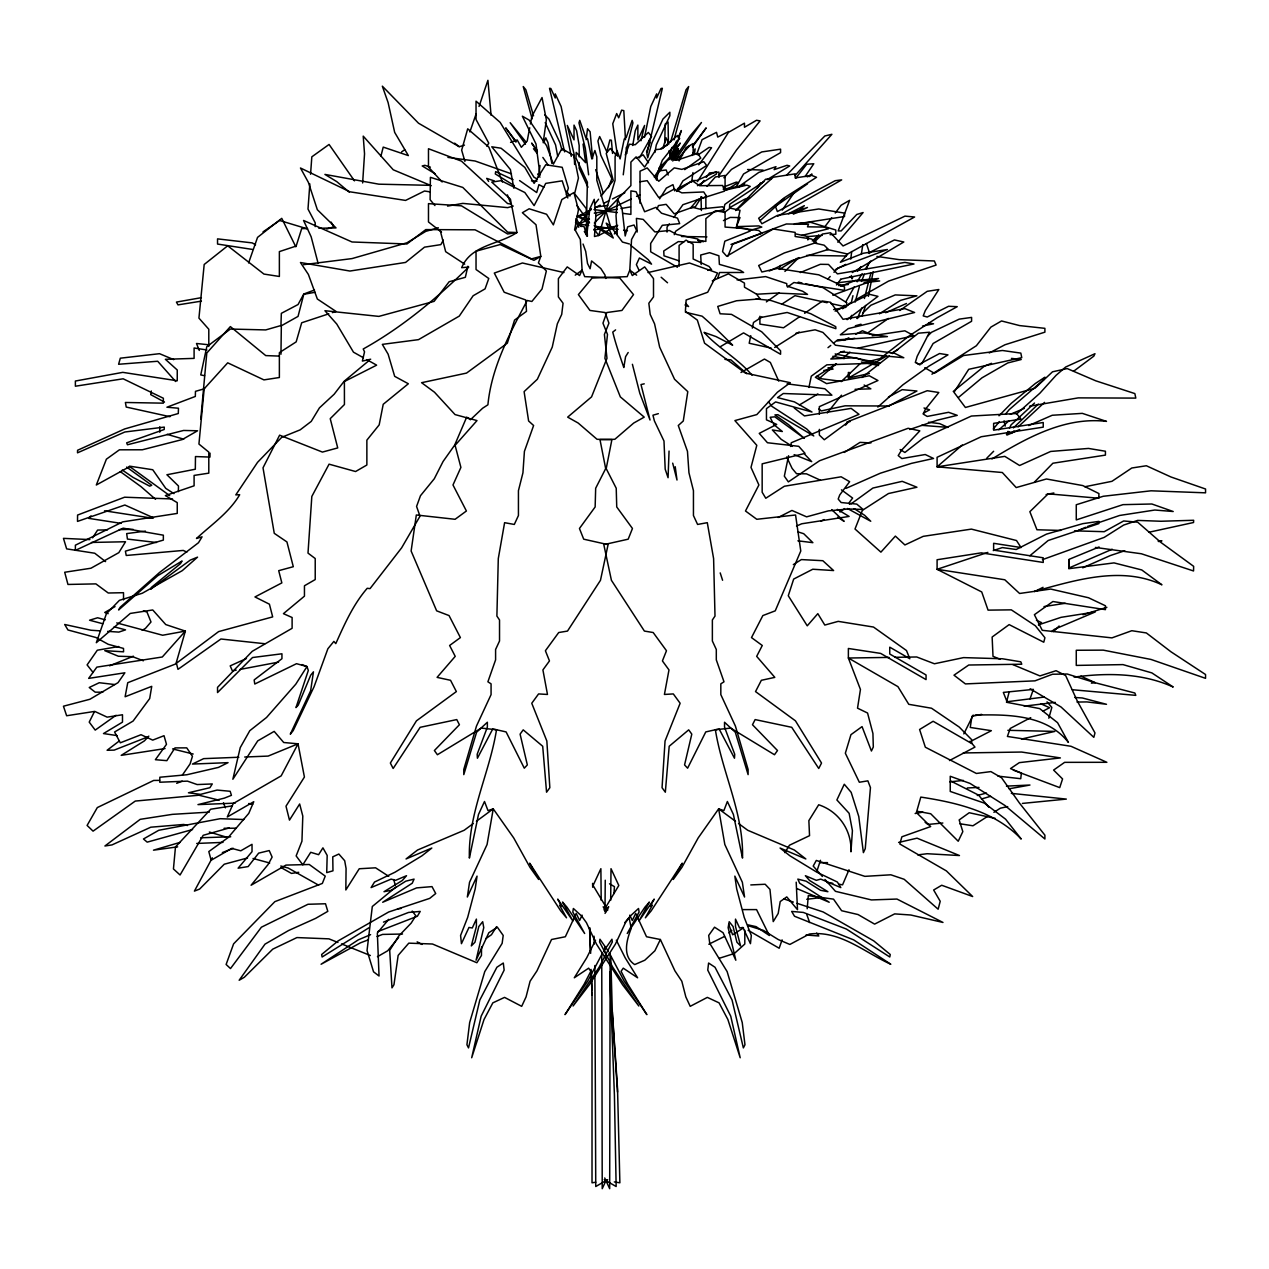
<?xml version="1.0" encoding="UTF-8"?>
<svg xmlns="http://www.w3.org/2000/svg" width="1269" height="1269" viewBox="0 0 1269 1269"><rect width="100%" height="100%" fill="white"/><g stroke="black" fill="none" stroke-linecap="round" stroke-linejoin="round"><path stroke-width="1.5" d="M159.751 432.206L159.783 426.765M604.678 952.543L604.71 946.674M604.996 911.491L605.25 880.226M610.151 953.574L609.675 1188.688L604.71 1177.965M610.69 900.276L611.008 868.694L618.812 885.476L604.06 910.032M481.554 946.785L481.459 955.462L476.858 962.727L432.475 944.009L408.792 943.153L398.149 955.414L393.961 984.712L391.978 987.869L389.694 950.354L398.752 936.014L411.14 923.15L415.82 915.742L412.219 911.079M178.39 491.642L178.469 485.995L166.921 474.749L195.315 469.229L195.474 456.554L209.972 457.078L210.035 453.128M280.957 354.257L281.337 325.784L298.041 316.409L303.783 294.313L315.093 292.267M586.23 231.323L587.404 182.308L575.967 157.959L576.189 152.391L585.628 162.686L583.058 144.127M664.734 143.159L665.194 124.029L668.065 122.014L668.43 143.334M1069.006 559.534L1068.768 568.702L1114.023 562.897L1141.735 569.94L1161.928 584.819C1121.32 565.641 1075.557 580.203 1034.838 591.291M669.049 451.066L668.065 477.715L665.194 469.181L663.988 441.041L654.392 420.88L652.948 415.201L658.341 413.662M873.12 271.836L868.393 296.343M362.633 182.958L364.536 153.85L363.22 136.132L393.247 169.792L431.27 185.702M613.974 893.598L614.418 886.634L609.517 883.795M309.842 183.926L308.002 209.068L315.22 222.821L315.22 226.643M310.556 174.25L311.825 156.833L329.068 144.46L354.479 180.864M807.195 908.778L808.305 895.613L833.527 899.15L841.617 910.714L858.05 914.552L874.611 924.118L894.677 913.886L910.809 915.012L942.978 922.452L896.945 899.055L871.438 899.927L835.462 891.33L824.977 879.449M200.756 419.341L206.799 353.02L230.371 326.593L265.729 355.59L279.037 356.081M850.769 259.13L851.689 251.563M586.167 139.701L587.531 128.74L590.117 131.786L592.607 158.609M623.253 174.805L626.585 148.314L632.93 122.919L632.152 120.365L626.283 137.306L624.253 139.035L620.097 158.926L616.988 150.503L615.084 156.801L615.084 180.293L598.73 235.495L594.479 236.51L595.875 215.587L594.225 199.328L589.815 208.846L586.706 235.986L584.216 226.802L577.839 225.01L575.349 230.371L580.345 239.524L582.106 270.138L584.692 276.642L619.764 278.054L633.501 294.598L621.937 310.445L606.788 312.539L602.965 323.167L607.486 334.477L604.916 358.286L620.335 396.88L644.224 417.136L633.723 423.037L614.831 439.296L599.983 439.613L605.678 468.61L595.669 488.248L595.145 506.966L579.441 528.491L583.708 539.182L608.073 544.655L600.475 580.298L567.497 631.074L558.709 632.533L545.4 650.743L549.477 660.927L542.91 669.921L547.478 694.46L538.579 693.921L531.759 703.264L546.844 741.001L549.842 787.716L546.558 792.205L542.704 746.267L523.209 729.865L520.1 734.132L527.333 764.921L524.287 768.189L506.109 731.927L496.512 729.738L492.689 729.088L477.414 758.227L477.176 754.262L487.359 727.169L487.359 722.251L476.589 732.229L463.788 774.629L463.788 769.442L476.478 726.058L491.071 694.619L491.071 683.832L487.899 681.802L495.592 659.864L495.592 649.49L499.526 641.004L499.526 619.97L496.893 616.084L498.289 558.598L504.602 522.685L514.31 524.446L518.434 515.531L518.434 490.675L522.939 472.798L524.414 451.352L533.614 425.512L528.618 420.991L524.097 391.629L537.342 379.257L552.253 347.103L557.329 323.833L561.707 314.411L563.055 303.243L558.392 296.962L558.392 278.657L567.227 266.902L579.584 275.547L582.106 270.138L575.238 275.167M694.365 154.564L695.142 148.838L692.033 155.516M538.421 176.93L540.007 165.525M543.18 142.683L546.352 119.857L542.037 97.539L531.87 116.399L530.426 123.981M691.589 182.324L692.969 172.568M861.365 254.101L862.809 244.616M469.879 131.913L476.176 113.718M151.297 390.979L150.71 394.611L164.478 402.083M632.723 145.491L635.277 130.707L637.863 125.108L637.863 139.86L644.604 125.441L640.972 140.764M669.953 156.388L671.904 147.442M654.915 152.439L656.311 144.92L669.858 115.733L669.858 112.259L662.973 119.032L651.901 142.874L647.729 157.848L646.873 153.723L662.37 88.307L661.054 88.465L656.644 97.983L656.644 93.874L650.775 106.517L644.541 137.179M529.712 127.772L527.206 141.049L521.337 147.283L517.197 139.955L510.55 142.366M662.878 148.251L666.13 137.861L668.811 144.174M574.603 229.879L578.442 209.766L573.921 192.571L561.866 199.534L553.363 224.867L546.574 214.255L529.157 208.782L522.368 212.716L536.01 224.74L540.8 256.37L538.421 262.905L546.352 270.963L542.037 288.983L531.87 301.467L527.206 300.483C509.9 333.16 491.468 367.217 487.915 404.795L482.601 408.253L470.45 419.722L466.675 417.152L454.635 445.165L443.087 461.472L434.299 478.746L420.483 495.703L416.581 506.442L419.991 516.229L401.623 547.843L370.04 588.626L367.217 588.293C353.131 604.599 344.629 624.015 335.793 643.621L333.874 641.4L327.878 648.76L314.077 686.703L293.171 730.643L290.3 734.196L310.635 690.796L313.459 671.824L310.715 675.171L298.231 705.152L295.978 707.594L308.319 670.444L306.987 666.558L301.927 664.575M723.314 211.812L724.821 204.42L750.233 186.416L746.791 185.147L725.075 190.207L725.075 175.455L715.383 176.962L707.055 186.384M656.517 180.166L658.421 170.95L666.162 169.967L668.176 175.059M750.756 335.698L749.186 343.249L771.203 348.087M752.327 328.132L753.5 322.469L761.797 317.107M807.83 239.92L808.496 236.7L795.615 233.877M788.572 455.745L784.337 476.176L788.366 481.903L819.536 460.758L908.128 428.287L919.835 430.857L901.577 450.162L898.214 455.603L901.847 458.553L925.228 454.524L933.54 458.474L911.539 463.344L880.305 473.226L845.884 488.406M790.508 446.466L791.269 442.754L859.018 414.328L851.15 408.38L804.467 415.931L794.267 408.015M808.94 387.473L811.288 376.179L826.817 364.837L879.671 363.029L835.161 353.94M467.88 266.236L465.358 277.308L449.163 281.718L434.109 301.356L378.86 316.393L324.927 310.715L336.761 324.039L353.48 352.179L363.41 357.747M851.166 303.212L852.958 295.677M380.97 155.96L383.222 147.109L408.348 155.595L394.675 132.388L388.124 102.646L382.334 86.165L418.5 123.204L459.267 146.744L464.47 145.11M864.395 298.501L870.962 272.708M849.833 372.372L848.374 378.114L869.344 373.514M1009.22 691.732L1006.491 702.265L1039.692 708.594L1057.585 722.696L1068.403 742.381C1046.386 714.352 1007.523 714.352 975.1 715.082M850.531 319.153L851.562 315.346M855.195 302.054L859.335 286.857M673.998 139.828L688.655 86.546L686.069 89.734L670.587 142.017M1048.813 718.222L1051.842 707.436L1047.036 701.836M566.275 194.903L568.369 188.082L562.199 167.302L545.733 164.764L534.122 183.402L524.843 167.429L501.049 148.219L491.769 146.792L510.424 169.602L513.85 188.224M670.603 157.594L676.536 140.97M816.839 871.359L820.488 860.303M717.762 278.038L719.586 272.518L743.618 272.47L740.255 270.329L719.38 264.364L718.904 255.783L709.577 252.674L700.694 255.021L701.218 264.491M779.214 269.123L780.467 265.38M671.682 159.371L681.374 130.548L678.138 137.496M861.921 316.282L865.68 305.496M248.597 262.921L257.544 237.382L281.75 218.347L295.804 246.773M782.101 939.885L779.166 948.229L748.091 930.272M1030.016 698.918L1033.029 690.384M696.649 154.453L702.09 139.653L716.525 132.341L717.746 137.084L728.612 131.564M655.454 178.818L662.307 160.227L679.676 138.495L677.535 135.497L661.514 149.044L655.946 149.599L644.62 167.096L636.118 156.88L630.899 162.083L630.899 185.575L594.352 223.011M608.374 187.701L611.848 178.691L600.745 155.072L597.921 141.033L599.65 136.529L606.836 151.82L609.897 139.971L611.388 140.24L612.546 153.438M646.54 151.868L650.029 142.842L648.903 140.447M625.236 154.945L629.392 144.206L635.198 144.761L648.348 132.452L651.552 136.386L639.417 157.879M479.032 106.469L487.915 80.312L491.087 115.289M861.477 281.432L864.316 274.215M866.441 268.79L867.869 265.189M656.993 209.179L658.421 205.562L666.162 204.341L674.188 213.811L692.477 207.307L699.52 209.068L722.648 206.752L724.567 209.401L697.76 216.238L675.631 231.259L674.267 234.67M727.787 256.433L732.705 244.267L761.781 233.353L758.751 230.466L736.417 227.659L740.017 210.305L730.23 208.148L724.298 212.558M543.751 142.588L545.765 137.861L547.938 142.525L551.888 163.479M848.993 869.773L842.568 884.826L838.666 884.207M857.289 318.456L862.048 307.717M842.727 308.764L844.297 305.29M582.09 915.139L579.616 920.485L576.189 913.426L565.355 936.744L551.523 939.504L536.977 970.848L530.077 981.238L526.064 996.911L521.686 1006.333L504.554 997.386L492.832 1002.859L483.997 1019.562L471.687 1057.759L481.157 1016.183L504.142 970.119L503.301 963.028L496.893 967.248L479.825 1000.004L468.515 1047.908L466.929 1044.736L469.657 1022.544L484.758 971.594L502.143 943.359L503.206 935.443L497.353 927.195L488.835 932.715L476.065 960.236L483.759 927.639L482.696 921.722L478.825 926.529L474.971 942.201L471.307 945.913L476.398 926.465L476.398 919.105L472.29 927.972L468.975 927.449L461.44 943.676L460.584 935.491L467.674 917.376L475.209 888.855L477.049 876.118L467.341 897.024L469.53 882.304L487.074 844.504L493.244 808.861L487.994 810.605L484.504 801.5L478.492 814.476L469.387 858.098C468.055 813.27 489.596 773.186 496.512 729.738L481.237 728.089L437.408 754.738L434.395 750.534L459.41 724.742L456.761 719.586L420.166 727.311L393.152 768.475L390.36 763.05L416.454 720.824L456.364 691.589L450.543 680.295L437.075 677.376L455.222 656.359L449.623 645.493L460.393 637.593L449.052 615.576L436.647 610.833L411.124 551.016L416.327 514.992L455.095 519.291L466.405 510.995L452.985 484.98L460.901 467.404L455.095 445.324L477.001 420.578L455.048 414.582L434.49 392.216L421.594 382.699L466.532 373.086L507.33 343.185L514.548 320.105L526.508 311.349L525.747 299.992L504.19 292.235L494.307 273.073L522.416 262.984L563.912 272.565M606.36 1179.758L602.22 1188.688L601.744 953.574M629.805 915.139L632.279 920.485L635.706 913.426L646.524 936.744L660.372 939.504L654.883 950.798L644.795 960.221L634.69 964.583C622.016 956.255 626.664 939.964 631.248 928.353L629.043 917.519L624.856 922.579M1008.014 431.317L1006.491 434.521L1009.252 431.872M1009.521 428.129L1011.028 424.925L1034.521 403.05M94.223 712.052L89.227 722.109L95.207 730.103L116.082 715.272M963.821 733.879L973.196 715.05M602.696 952.781L587.785 981L565.022 1014.645L584.152 984.189L590.815 971.308L588.642 968.168L574.286 977.796L586.706 957.825L595.558 940.218M679.089 160.957L686.053 147.632L693.16 143.54L693.16 154.596M212.335 857.812L194.411 891.108L199.63 889.061L224.248 864.221L247.534 857.955M605.043 913.394L608.708 906.78L604.901 910.587M603.536 951.274L611.944 939.234L612.324 941.979L599.127 967.279L573.08 1006L589.26 984.887L615.433 944.104L625.49 922.626L630.201 916.123L638.529 908.477L639.084 912.046L627.235 933.508L644.938 907.161L649.379 902.069L639.021 920.929L654.201 899.102L650.378 906.003L652.361 905.162L645.366 917.82L651.187 910.856L682.262 863.174L673.252 879.465L681.881 867.409L698.172 837.952L718.651 808.861L723.885 810.605L727.375 801.5L733.403 814.476L742.508 858.098C743.84 813.27 722.299 773.186 715.367 729.738L705.77 731.927L687.608 768.189L684.562 764.921L691.795 734.132L688.686 729.865L669.191 746.267L665.337 792.205L662.053 787.716L665.051 741.001L680.136 703.264L673.316 693.921L664.417 694.46L668.985 669.921L662.418 660.927L666.479 650.743L653.186 632.533L644.398 631.074L611.42 580.298L603.822 544.655L628.187 539.182L632.454 528.491L616.734 506.966L616.226 488.248L606.201 468.61L611.896 439.613L597.049 439.296L578.172 423.037L567.671 417.136L591.56 396.88L606.979 358.286L604.409 334.477L608.93 323.167L605.107 312.539L589.958 310.445L578.394 294.598L592.131 278.054L627.203 276.642L629.789 270.138L631.55 239.524L636.546 230.371L634.056 225.01L627.679 226.802L625.189 235.986L622.08 208.846L617.67 199.328L616.02 215.587L617.289 234.606M443.357 240.111L440.835 244.631L424.512 247.154L405.572 262.429L349.895 271.043L300.467 262.524L308.383 274.437L317.345 299.008L336.015 311.428L332.399 312.618M845.852 301.8L854.338 286.794M857.162 281.797L862.143 273.644M921.532 363.933L933.127 343.487L971.594 321.279L971.594 317.409L959.205 319.138L931.525 332.288L927.496 336.237M735.893 187.4L743.555 173.996L780.578 152.629L780.578 149.171L761.733 151.947L731.499 169.396L723.901 177.787M757.561 187.907L760.512 182.815M676.98 191.111L682.944 180.864L706.659 165.493L703.74 161.702L681.865 169.38L674.251 167.889L658.77 181.261L647.174 167.92L640.02 171.204L640.02 203.294M486.915 146.236L488.771 143.175L476.034 119.492L476.034 101.187L500.176 122.411L533.932 177.184L537.358 179.167M784.861 852.657L789.461 845.233L809.543 835.668L808.861 820.631L818.695 804.768C838.952 811.494 851.927 830.608 850.96 851.816L852.419 830.687L849.135 813.318L836.89 799.962L844.266 784.242L851.166 792.332L858.764 816.49L863.396 852.641L865.252 848.675L870.455 787.605L867.869 780.847L859.335 782.243L845.344 753.231L850.944 734.672L862.048 726.614L871.422 751.01L873.31 746.997L872.929 733.53L867.568 713.035L857.527 708.165L860.445 689.464L848.374 658.024L848.374 648.475L880.67 653.408L926.053 679.613L926.053 674.965L889.743 654.011L889.743 647.174L909.81 658.754L906.494 650.537L873.484 627.045L838.206 621.366L824.802 625.062L817.823 613.657L807.243 625.823L788.271 595.732L793.68 579.061L812.763 569.242L833.606 570.558L822.82 560.708L801.389 559.581L793.331 564.61M654.217 177.01L661.831 165.636L657.659 173.821L680.247 143.08L668.811 159.815M671.412 160.037L678.423 148.711L670.841 159.117M628.187 352.496L625.585 356.652L623.809 367.534C619.843 355.701 615.766 344.248 612.768 332.097L615.592 329.877M659.579 198.9L666.384 188.098L672.982 184.655L674.759 190.953M697.442 181.61L728.438 132.404L744.459 123.156L744.459 127.249L756.53 120.285L760.099 120.888L736.559 149.932L718.841 175.741M701.741 196.711L695.523 206.593L691.938 207.783M496.56 926.656L491.468 934.714L485.837 938.632M92.589 537.834L97.602 530.077L107.453 529.871M782.243 210.131L794.204 192.539M805.069 176.55L813.778 163.764L806.719 164.24L795.933 177.961M865.379 268.901L870.756 261.002M182.26 775.248L190.064 763.938L192.444 756.324L186.749 747.869L174.932 747.901L166.842 760.654L155.373 759.703L166.493 744.316L164.018 735.703L152.708 740.113L141.018 734.719L120.317 742.809L114.591 731.991L133.102 721.046L149.679 698.584L151.741 686.339L125.108 696.76L127.741 682.706L175.915 663.861L185.353 631.105L165.763 624.57L152.74 609.961L130.263 613.435L96.317 642.701L106.39 613.752L119.413 600.348L142.302 593.242L182.26 570.653L197.552 557.139L190.271 560.105L150.71 589.213L151.582 587.261L180.452 563.674L182.07 560.993L157.689 575.761L118.604 609.961L120.317 607.137L159.529 572.493L198.487 542.72L202.057 536.835L196.489 538.484C211.717 524.43 229.15 512.628 239.698 494.704L235.812 494.878L257.544 462.344L281.75 437.297L300.182 429.842L311.222 421.419L319.439 407.872L334.159 394.231L344.137 381.255L369.2 360.428M672.76 161.004L690.273 135.72L701.456 122.506L675.314 160.005M673.633 158.546L679.153 150.725L672.538 158.895M669.302 223.883L667.034 227.088L667.034 232.084M673.855 217.491L682.944 204.69L706.659 196.647L703.74 191.952L681.865 192.872L674.251 189.033L658.77 197.599L647.174 180.674L640.02 181.753M692.509 146.887L706.183 127.899L692.43 146.062M614.323 233.924L617.765 229.181M700.694 184.925L704.025 180.404M706.246 177.406L709.577 172.901L718.904 172.092L719.047 177.438M698.775 164.811L711.576 147.759L709.054 147.41L697.934 155.024M857.416 271.376L860.985 266.633M813.937 241.158L818.664 234.908M824.58 227.103L831.671 217.729M835.224 213.033L841.141 205.229L849.627 200.328L838.19 230.895L841.141 230.942L856.781 214.477L863.11 212.542L837.826 242.22M836.477 284.938L840.681 279.434M591.243 208.56L579.013 224.105L575.476 222.836M594.907 203.897L598.587 199.233M601.03 196.124L613.26 180.579L606.217 153.359L610.278 148.457L616.369 155.262M679.058 157.34L689.686 145.649M827.245 412.964L841.474 395.182M398.656 937.426L387.695 950.782L377.448 956.699M993.357 428.954L999.417 421.562M1005.492 414.154L1009.141 409.713L1043.768 379.669L1044.926 377.21L1035.393 383.46L1011.314 403.288L999.004 415.788M388.726 919.343L377.353 932.969L379.034 975.988L373.546 971.816L367.042 950.513L372.309 906.494L395.849 887.094M690.384 208.211L697.76 199.645L724.567 191.127L722.648 185.48L699.52 185.702L692.477 180.864L677.503 188.621M795.124 175.487L831.893 134.292L824.85 135.989L786.383 175.392M827.705 279.259L830.212 276.468M833.955 272.296L837.699 268.124L887.428 249.517L863.364 253.245L840.348 262.286L848.215 253.641L914.6 216.999L904.971 216.127L843.044 245.964L830.545 232.782L822.455 234.035L814.127 242.347M845.551 425.115L849.342 420.896M91.003 515.848L88.671 518.355L121.063 523.367M148.822 736.115L144.365 740.906L121.205 755.356L165.049 748.567M735.56 210.543L765.635 179.23L771.393 178.739M1034.394 482.141L1052.889 463.233L1105.426 455.111L1105.426 451.241L1088.501 448.433L1050.684 451.447L1019.594 465.501L1004.794 456.364L937.093 466.833L937.093 457.284L981.223 436.742L1043.229 427.145L1043.229 422.514L993.627 430.175L993.627 423.354L1021.037 419.119L1016.501 413.504L971.404 416.042L923.229 438.17L904.908 452.462L900.133 449.512M1053.603 631.565L1059.107 626.014M986.822 458.141L993.643 451.272M658.849 168.238L669.445 157.657L676.853 160.243L697.791 153.216L700.758 158.117L684.705 169.634M784.924 271.439L798.836 257.591M797.313 212.621L804.34 205.657L788.461 213.7L807.465 207.466L793.395 214.16M857.083 318.535L859.827 315.886M862.587 313.221L870.835 305.258L895.248 294.916L916.916 295.836L900.53 300.372L879.385 313.808M1011.361 433.411L1014.074 430.794M1018.135 426.876L1044.546 402.368M1013.408 427.907L1038.296 404.065M841.188 381.652L860.017 363.775M846.058 306.765L850.182 302.894M729.025 932.969L731.832 930.336M759.941 220.838L777.04 205.197L807.528 183.799M736.892 209.782L773.265 177.232L795.155 173.853L795.155 177.946L811.637 175.392L816.522 177.311L784.369 197.742L758.656 218.268L761.86 223.756L777.469 215.365L818.743 208.973L844.488 213.081L844.488 216.539L793.918 224.375M812.255 240.936L817.744 236.018M998.877 429.826L1009.125 420.673M1016.453 414.122L1039.914 393.184L1056.062 375.338L1065.659 367.027L1094.973 353.702L1093.83 356.129L1073.526 371.325M877.831 407.063L902.862 384.84L929.051 366.075L947.975 354.876L939.583 353.528L919.232 364.314L915.314 362.522L917.186 356.288L929.574 332.224L918.407 333.192L892.424 353.575M775.597 206.022L784.337 198.361M809.099 176.645L812.001 174.091L807.195 176.867M962.267 445.007L937.093 466.833L1002.32 472.512L1016.199 487.566L1046.449 478.984L1082.79 485.583L1098.922 493.562L1098.795 498.241L1048.178 493.831L1029.857 511.693L1036.947 529.76L1060.694 530.442M818.505 379.098L836.445 363.695M843.933 357.287L849.913 352.147M958.428 397.483L981.984 377.829L1007.76 362.95L1021.212 359.524L1011.441 358.397M1029.857 555.759L1048.178 540.499L1098.795 523.637L1098.922 521.385L1082.79 523.653L1046.449 534.138L1016.199 549.493L1002.32 547.589L993.278 550.587M1051.62 631.565L1054.365 629.313L1095.29 611.928L1061.043 617.337L1038.772 624.76M953.225 391.471L984.443 366.106L991.486 363.315M827.991 347.658L830.767 345.422M833.543 343.185L837.699 339.822L887.428 336.602L863.364 332.89L840.348 334.81L848.215 328.608L914.6 312.491L904.971 308.637L843.044 319.312L830.545 302.276L822.455 301.023L804.625 313.284M861.857 377.543L889.363 355.97M119.254 741.001L107.104 750.265L114.162 750.122L147.125 737.194M847.105 319.661L877.942 296.359L869.313 294.281L835.129 311.143M1038.423 624.951L1041.532 622.619L1036.44 620.271M473.353 823.518L464.153 830.275L417.533 850.024L406.048 858.954L431.825 848.041L421.974 855.798L394.96 872.231L374.514 882.05L371.087 887.586L391.106 879.116L395.579 880.337L406.524 875.705L402.336 880.48L383.999 891.71L391.375 890.283L405.779 881.178L414.059 879.116L412.235 883.224L382.683 902.259L416.629 887.888L431.999 886.619L435.711 893.535L429.699 898.389L388.726 911.967L338.141 940.884L321.628 954.51L322.12 957L369.12 927.655M476.414 821.265L493.244 808.861L513.723 837.952L530.014 867.409L538.643 879.465L529.633 863.174L560.708 910.856L566.529 917.82L559.534 905.162L561.501 906.003L557.694 899.102L572.874 920.929L562.516 902.069L566.957 907.161L584.66 933.508L572.811 912.046L573.366 908.477L581.694 916.123L586.405 922.626L596.462 944.104L622.635 984.887L638.815 1006L612.768 967.279L599.571 941.979L599.951 939.234L608.359 951.274M839.904 511.994L844.631 508.568M850.912 503.999L872.929 488.042L902.196 481.332L916.932 487.233L888.459 493.546L862.397 510.344L855.005 528.999L880.908 552.142L895.375 536.105L904.908 544.956L923.229 536.343L971.404 529.11L1016.501 540.531L1021.037 547.542L993.627 543.306L993.627 550.127L1043.229 557.805L1043.229 562.453L981.223 552.856L937.093 559.74L937.093 569.305L981.73 591.957L988.059 610.135L1011.314 609.85L1035.393 625.791L1044.926 637.736L1043.768 642.209L1009.141 624.618L992.136 637.022L993.008 656.311L1000.226 659.325M738.241 187.019L758.814 172.41L775.993 166.667L774.122 169.634L787.066 165.303L789.683 165.953L767.095 179.675M766.381 301.895L779.34 292.774M787.446 287.08L793.918 282.527L844.488 290.347L844.488 286.889L818.743 274.818L777.469 268.425L761.86 271.994L758.656 265.522L784.369 252.943L816.522 242.458L811.637 239.032L795.155 236.494L795.155 232.386L773.265 229.007L726.709 256.243L722.553 251.595L724.821 241.189L750.233 231.053L746.791 228.721L725.075 227.072L725.075 212.32L715.383 210.828L705.865 218.633L705.865 241.427L698.093 240.222M676.758 191.445L692.335 180.563L697.093 180.484L716.224 171.632L716.588 173.932L697.442 185.686M867.441 333.113L888.443 318.424M899.753 310.508L927.227 291.315L938.822 289.522L925.323 310.556L923.213 315.902L927.227 317.028L948.577 306.289L957.238 306.67L937.347 317.631L909.699 335.508L880.067 358.588L869.122 361.411M263.016 231.894L279.624 220.473L307.542 228.912M799.756 316.631L783.528 327.767L759.909 324.118L759.909 316.267M401.623 151.868L404.684 149.79M675.029 160.116L682.706 154.977M779.499 269.409L797.376 258.21M781.688 304.243L794.965 295.661L827.102 302.72M836.001 363.965L815.348 377.274L826.579 383.619L869.313 375.767L877.942 380.526L819.346 406.651L819.346 414.233M931.922 374.196L976.369 345.739L990.899 327.101L1001.542 320.962L1019.562 325.578L1044.895 328.338L1044.895 332.161L1004.985 344.756L989.249 352.972M844.329 452.43L860.017 442.373L870.946 442.944M987.456 816.475L972.942 825.786L959.761 823.74M993.897 812.334L1000.353 808.194L1007.697 806.608M726.661 189.874L738.177 182.514L736.306 182.101L723.838 186.955M743.507 927.861L732.657 934.793L728.628 924.292M774.677 347.452L799.137 331.986M763.859 181.641L729.707 204.246L729.501 207.735L744.459 199.328L749.868 197.52M142.223 630.328L145.491 628.361L150.995 621.984L146.966 612.007L143.381 611.008M799.343 404.985L817.902 393.898M720.316 346.723L743.555 332.89L780.578 354.273L780.578 350.799L761.733 331.828L731.499 314.379L720.094 313.776L717.746 306.432L736.559 300.753L760.099 298.881L756.53 294.154L744.459 287.191L744.459 283.082L728.438 273.834L712.29 280.83M852.308 272.534L903.798 241.998L894.455 239.936L868.408 253.023M991.977 458.95C1026.304 438.059 1064.881 416.454 1106.489 421.387L1082.314 413.361L1052.223 415.264L1028.715 425.559M886.285 356.208L848.374 378.114L848.374 372.372M891.282 353.337L897.929 349.498M607.645 1179.662L595.748 1186.531L594.844 965.535M115.019 606.598L104.756 612.467L108.166 613.673M740.985 372.483L764.446 359.048L770.362 362.458L778.754 381.144M777.58 216.333L841.664 179.881L835.192 180.69L777.389 211.558L775.042 205.451M855.179 300.039L888.554 281.099L936.094 265.062L934.349 260.97L899.309 259.669L876.895 256.433M923.372 413.186L929.574 409.839L923.991 407.983M888.427 397.086L902.196 389.662L916.932 391.011L888.459 406.143M617.717 225.359L598.73 235.495L594.13 229.181M949.482 760.543L974.973 747.092L970.024 741.223M1030.729 717.635L1010.203 728.469L1007.396 736.448L1070.988 746.283L1106.869 762.304L1064.612 762.352L1053.603 770.077L1062.565 778.944L1059.726 787.621L1013.312 770.14M1042.706 711.322L1049.542 707.705L1040.675 703.708M843.758 340.425L848.85 337.792M855.639 334.286L862.428 330.765L870.851 334.191M972.165 740.604L991.359 730.69L970.246 727.454L971.943 716.287L981.619 714.368M778.151 517.482L791.935 510.455L806.608 516.848L828.308 510.884L848.549 508.964L863.11 509.472L856.781 504.11L841.141 502.524L838.19 499.066L839.745 494.942L849.627 481.697L841.141 476.795L784.369 486.249L765.778 498.257L762.161 492.229L762.161 463.835L805.069 453.398L798.74 446.323L767.459 442.738L759.243 433.379L776.691 424.401L766.46 419.833L766.46 408.634L775.597 401.924L812.001 412.028L794.378 401.861L777.532 397.609L783.306 393.517L831.893 395.198L824.85 388.758L787.081 383.841M661.149 148.33L667.542 145.078M737.812 187.479L744.84 183.926M588.8 222.123L579.013 215.778L591.338 209.575M594.86 207.799L600.158 205.134M603.679 203.373L608.961 200.708M612.483 198.932L624.824 192.729M835.43 269.599L845.852 264.364M1034.457 591.608L1043.07 587.325M708.832 944.231L724.472 936.474M820.694 521.273L824.184 519.576M589.466 219.061L579.013 224.105L588.705 225.438M596.446 215.714L631.312 198.9M636.546 196.378L640.02 194.696M636.404 158.117L643.209 154.881L648.522 162.765M723.441 220.6L730.23 217.411L740.017 217.57L736.417 226.628L758.751 225.914L761.781 227.072L750.867 230.165M769.252 270.995L792.173 260.478L828.419 249.406L824.136 245.187L814.888 243.156M246.44 658.516L230.197 665.876L232.386 670.873L236.224 670.143M885.651 312.729L906.494 303.497M1082.727 567.814L1110.454 555.505L1124.746 550.746M796.504 526.064L801.707 523.78L849.104 516.435L837.366 509.345M1007.031 435.061L1019.689 429.525M1112.215 549.223L1068.768 568.084L1069.259 559.264L1099.081 546.971M1078.587 530.331L1085.677 527.269M370.596 934.65L358.255 939.869L321.089 964.25L360.412 942.835L367.804 940.028M377.654 931.652L417.374 916.25L420.213 911.428L408.602 912.427L383.476 922.119M1010.33 414.281L1024.305 408.412M800.327 272.565L820.329 264.301L828.483 264.428L837.429 273.898L904.876 262.397L913.997 264L840.57 279.18M109.578 665.813L133.451 656.2M176.692 783.322L182.228 781.165M222.361 852.578L233.29 848.311M840.665 286.223L855.338 280.528L878.529 278.514L832.797 295.185M377.036 936.506L382.572 934.412L402.511 934.032M314.506 289.998L303.783 294.011L298.041 304.544L281.337 313.332L280.941 325.546L265.729 329.924L230.371 329.052L206.799 346.691L200.756 374.942L204.579 375.703M730.992 244.425L786.399 223.978L808.496 224.312L807.496 226.818L824.136 227.072L828.419 228.785L801.722 235.431M1042.404 559.661L1104.204 537.39L1123.652 525.065L1137.674 520.401L1160.897 521.258L1193.653 520.274L1193.542 522.511L1149.079 532.219M1087.438 526.492L1119.623 515.468L1154.838 510.027L1173.206 511.518L1151.871 503.999L1122.97 504.65L1076.271 519.909L1076.271 504.745L1103.269 496.274L1151.031 490.802L1205.55 492.832L1205.55 489.009L1170.97 476.985L1146.351 465.755L1131.805 468.007L1111.945 481.316L1084.836 486.757M909.699 429.493L937.347 420.166L957.238 415.344L948.577 412.298L927.227 416.438L923.213 414.059L925.323 409.379L938.822 392.502L927.227 390.709L849.675 420.943L824.279 439.756L819.346 435.061L819.346 429.382M987.869 552.396L937.093 569.305L1004.794 579.774L1019.594 593.48L1050.684 589.054L1088.501 597.747L1105.426 605.773L1105.426 609.643L1052.889 601.522L1034.394 614.704L1042.246 630.312L1111.945 637.879L1131.805 630.709L1146.351 632.945L1170.97 651.79L1205.55 674.521L1205.55 678.344L1151.031 659.452L1103.269 650.14L1076.271 650.267L1076.271 665.416L1122.97 664.607L1151.871 672.903L1173.206 687.037C1142.354 672.951 1107.202 672.681 1074.113 677.123M328.798 313.824L301.689 322.77L296.169 341.884L279.37 352.655L279.37 377.512L263.936 379.891L227.706 362.823L204.182 388.806L198.932 444.055L208.798 452.113L208.798 473.147L194.094 475.415L194.094 485.805L165.382 495.608L177.248 502.635L177.248 513.422L122.792 521.845L75.379 545.194L75.379 550.381L123.156 528.174L163.352 535.185L163.352 540.102L125.393 551.158L126.234 555.473L183.259 550.429L186.829 552.11M719.475 958.222L734.339 953.495L744.808 944.041L744.808 930.336M1082.996 614.735L1106.869 607.328M963.361 780.419L949.862 781.863M326.799 228.991L334.159 226.739M179.96 842.426L153.486 850.182L177.644 846.851M981.445 798.994L990.613 796.313M438.313 227.77L425.797 231.355L406.937 242.791L352.036 258.59L303.561 264.666M513.247 206.054L507.711 207.64L462.804 203.389L447.56 206.101M204.547 388.742L195.474 391.344L195.315 396.451L166.921 407.222L178.469 408.221L178.294 413.52L124.6 428.97L77.583 450.273L77.504 452.827L124.854 431.999L164.272 427.098L164.193 429.509L126.678 442.833L127.439 444.769L183.593 430.461L197.552 430.778L182.26 439.566L142.302 449.781L119.413 449.813L106.39 459.188L96.317 485.012L130.263 466.262L152.74 469.736L165.763 488.375L173.932 493.625M229.15 827.959L203.199 835.303L180.071 874.991L173.441 868.964L175.471 846.962L210.749 809.21L232.259 805.878M855.354 325.784L861.016 324.214M192.587 829.529L147.204 842.14L143.46 838.983L158.784 830.275L220.235 818.695L243.807 819.536M977.273 795.489L986.473 793.046M898.611 842.457L917.043 838.174L959.459 855.544L927.147 853.72L917.709 854.894M647.983 272.565L689.479 262.984L717.572 273.073L707.705 292.235L686.148 299.992L685.387 311.349L697.347 320.105L704.565 343.185L745.363 373.086L790.286 382.699L777.405 392.216L756.832 414.582L734.894 420.578L756.8 445.324L750.994 467.404L758.894 484.98L745.49 510.995L756.8 519.291L795.568 514.992L800.771 551.016L775.248 610.833L762.843 615.576L751.502 637.593L762.272 645.493L756.673 656.359L774.82 677.376L761.352 680.295L755.531 691.589L795.441 720.824L821.535 763.05L818.743 768.475L791.729 727.311L755.134 719.586L752.485 724.742L777.5 750.534L774.487 754.738L730.658 728.089L715.367 729.738L719.206 729.088L734.481 758.227L734.719 754.262L724.536 727.169L724.536 722.251L735.306 732.229L748.107 774.629L748.107 769.442L735.401 726.058L720.824 694.619L720.824 683.832L723.996 681.802L716.303 659.864L716.303 649.49L712.369 641.004L712.369 619.97L715.002 616.084L713.606 558.598L707.293 522.685L697.585 524.446L693.445 515.531L693.445 490.675L688.956 472.798L687.465 451.352L678.28 425.512L683.277 420.991L687.798 391.629L674.553 379.257L659.642 347.103L654.566 323.833L650.188 314.411L648.84 303.243L653.503 296.962L653.503 278.657L644.668 266.902L632.311 275.547L629.789 270.138L636.657 275.167M1021.434 739.066L1054.856 731.404L1007.856 730.309M370.675 359.206L362.379 361.078L364.536 351.83L363.22 348.991C402.336 327.243 436.98 298.136 468.721 267.061L461.662 267.68C471.148 244.679 499.24 244.6 516.943 232.528L510.424 199.154L491.769 182.117L501.049 180.674L524.843 192.523L534.122 205.626L545.733 183.386L562.199 180.848L567.814 197.996M644.24 383.825L640.988 384.555L650.029 420.023L639.798 393.247L632.406 364.298M844.424 351.18L840.57 352.052L830.798 359.032L855.369 357.684L878.529 365.488L861.397 362.03M857.955 348.182L913.997 335.73L904.876 330.812L872.104 335.714M922.531 326.054L933.54 323.785L928.543 323.072M1046.116 494.529L1053.873 492.975M759.068 317.837L787.161 312.475L835.874 328.687L835.763 326.672L810.701 313.713L770.933 300.483L756.086 298.961M1158.423 541.53L1161.928 540.848L1158.264 540.943M240.079 669.413L278.561 662.117M723.187 189.224L740.255 186.051M795.917 333.287L815.11 329.813L822.899 332.415L835.43 345.2L894.455 353.274L903.798 357.731L840.681 351.799M1009.141 788.795L1029.968 785.035L1006.444 786.13M707.848 270.376L711.576 269.71L709.054 266.458L693.16 258.987L693.16 244.235L686.053 240.142L679.089 245.409L679.089 266.3M196.727 843.441L222.995 842.378M915.139 813.524L922.88 812.128M201.374 297.66L176.423 302.085L177.993 304.877L201.406 301.134M833.638 309.557L845.313 307.51M579.013 215.778L588.546 214.128M594.257 213.144L617.146 209.195M620.953 208.528L630.487 206.895M1029.54 406.207L1078.222 397.879L1135.803 398.101L1134.867 393.596L1095.734 380.811L1067.213 368.581L1052.524 371.801L1034.981 388.251L965.408 407.476L953.987 392.28L968.723 369.311L1021.767 357.668L1020.831 353.115L1002.431 350.482L963.552 355.526L934.428 373.276L924.752 367.74M118.699 646.524L97.316 650.204L87.101 664.908L93.065 672.459M593.813 230.038L616.607 226.152M823.771 370.516L833.099 369.073L828.054 367.693M1044.006 606.582L1065.199 603.298M298.738 872.311L291.489 873.421L281.115 867.599M595.732 1182.216L592.02 1182.803L592.02 992.739M846.82 422.022L850.357 421.482M596.002 207.085L607.724 205.34M837.429 340.917L854.767 338.315M1024.21 706.151L1055.285 702.391M145.427 531.124L126.678 533.599L127.439 539.071L156.484 542.513M1044.355 697.046L1007.031 701.741L1003.335 692.414L1033.426 689.384M836.477 282.924L855.369 280.608L879.671 280.972L864.015 282.733M806.767 899.277L818.267 897.913M737.099 279.926L765.635 276.594L786.732 283.606L786.859 285.985L802.738 291.267L807.528 294.392L777.04 293.076L756.546 294.249M838.555 285.604L848.342 284.494M1091.388 683.15L1095.29 682.722L1080.871 676.139M1022.386 803.42L1066.341 799.089L1011.314 793.363M942.851 823.01L927.877 824.453L925.117 822.296M795.552 223.661L810.701 222.345L835.763 229.99L835.874 234.178L830.037 234.686M806.64 236.7L822.233 235.352M397.562 908.747L401.067 908.525M209.337 812.112L172.41 814.349L140.209 819.33L104.915 845.995L112.005 844.9L150.805 827.198L183.815 824.453L187.463 825.532M967.248 787.97L979.018 787.414M750.788 884.937L765.175 884.255L769.966 889.379L773.233 921.611L778.183 913.474L780.213 901.561L786.764 896.897L797.503 909.699L796.202 882.177M238.842 757.244L203.674 758.64L192.412 764.065L228.055 762.653L218.49 767.396L186.813 774.756L159.846 777.231L159.751 782.227L187.431 781.133L197.155 784.559L212.272 783.956L209.893 787.716L188.446 792.776L200.565 794.378L217.094 790.064L230.165 791.285L231.434 795.33L224.296 798.153L197.964 804.609L235.13 803.134M244.695 757.022L268.14 756.086L298.041 743.808L304.417 777.04L286.001 806.18L289.475 820.107L299.658 803.991L302.799 816.078L301.943 841.22L296.137 855.925L302.815 864.824L310.715 852.308L318.614 854.687L322.929 847.851L327.18 855.433L326.72 872.612L332.97 870.82L332.764 856.845L338.855 854.037L344.692 860.715L346.072 868.472L345.834 889.966L359.238 868.757L375.561 867.806L388.758 876.34M200.676 837.778L230.72 836.779M855.036 389.329L870.851 388.837L864.11 385.03M307.415 228.515L301.689 228.626L296.169 246.043L279.37 251.611L279.37 276.468L263.936 274.072L227.706 245.805L204.182 264.491L198.932 318.122L208.798 329.242L208.798 346.453M318.852 228.277L336.015 227.912L317.345 209.718L308.383 182.371L300.467 168L349.895 191.809L405.572 200.423L424.512 191.016L429.953 191.857M119.27 529.633L133.071 529.363M91.463 542.45L125.536 541.752L118.826 552.649L90.956 568.226L64.703 572.256L67.955 584.454L95.889 583.883L108.246 593.004L123.505 592.702L123.553 599.904M888.998 657.405L848.374 658.024L897.929 686.64L908.763 704.311L931.525 708.229L959.205 727.042L971.594 739.605L971.594 743.475L933.127 721.268L919.597 729.501L925.339 747.219L976.369 773.456L990.899 771.6L1001.542 777.754L1019.562 803.198L1044.895 835.176L1044.895 838.999L1004.985 805.514L970.008 783.401L950.243 776.279L950.243 791.444L984.443 803.15L1005.587 819.187L1021.212 839.031C995.134 811.541 956.889 802.595 920.802 797.091L916.392 812.557L930.685 826.563L901.878 836.794L899.832 844.012L946.373 870.899L972.657 896.533L941.709 885.254L933.651 890.013L940.218 901.291L938.14 909.207L904.162 879.29L890.854 874.801L864.855 876.356L816.3 860.445L813.207 866.061L822.36 876.467M894.931 657.31L916.71 656.977L934.428 663.766L963.552 657.612L1002.431 658.77L1020.831 661.831L1021.767 664.21L968.723 665.019L953.987 675.187L965.408 683.912L1034.981 680.85L1052.524 674.236L1067.213 674.013L1095.734 682.881L1134.867 693.017L1135.803 695.364L1072.384 689.733M1077.016 702.058L1086.899 701.916L1106.489 704.295L1082.314 697.966L1074.795 697.49M963.25 752.945L1021.608 752.041L1060.392 757.926L1019.324 762.637L1010.505 768.602L1021.386 773.059L1020.736 778.706L997.957 776.12M819.6 862.73L827.499 862.603M159.577 780.372L153.676 780.451L97.316 807.576L87.101 825.437L93.065 831.147L135.275 801.072L198.932 795.219L219.188 800.2M318.075 263.175L311.159 236.795L303.561 220.457L352.036 241.982L406.937 243.981L425.797 229.594L475.082 229.816L531.489 258.908L540.8 256.37L533.932 260.335L500.176 244.536L476.034 251.199L476.034 269.504L488.771 278.482L485.075 288.872L473.131 295.756L459.267 316.108L418.5 339.648L382.334 344.375L388.124 354.178L394.675 376.338L408.348 383.761L383.222 404.288L379.177 424.877L366.868 440.153L366.868 465.009L355.574 471.529L329.068 464.168L311.825 496.449L308.002 553.11L315.22 558.534L315.22 579.568L304.449 585.77L304.449 596.16L283.431 613.657L292.108 617.511L292.108 628.298L252.245 651.314L217.538 687.354L217.538 692.557L252.515 657.532L281.94 653.789L281.94 658.706L254.149 679.93L254.768 684.023L296.518 663.687L306.987 666.558L295.788 684.181L266.538 717.477L249.787 730.706L240.238 747.615L232.862 779.245L257.718 740.89L274.183 731.388L283.717 742.508L298.041 743.808L281.179 775.867L233.258 803.547L227.278 816.998L253.768 801.707L248.772 813.381L228.166 837.54L208.814 851.578L211.146 860.255L231.719 848.374L240.793 850.801L252.023 844.313L252.023 851.673L238.112 868.186L248.137 866.584L258.654 853.133L269.218 850.563L272.137 857.098L268.045 864.57L251.088 885.239L285.985 865.093L309.255 864.49L325.245 876.118L322.342 883.43L274.865 901.64L233.607 943.85L226.12 964.472L230.498 968.564L261.398 927.195L307.986 904.274L325.514 903.766L327.799 911.348L315.616 918.375L288.571 930.526L264.999 944.136L239.159 980.255L244.362 977.241L272.756 949.149L296.93 937.569L328.941 938.854L337.951 942.47M224.09 828.276L235.971 828.197M742.762 909.603L756.562 909.603L769.331 935.507L756.086 926.64L748.171 924.895M889.442 406.017L845.043 405.826L821.313 410.918L818.87 408.983M102.805 692.224L95.207 692.16L89.227 687.497L99.236 682.722L114.638 684.53M681.437 236.494L706.912 236.891M806.735 255.386L845.995 255.989L846.851 253.863L826.531 249.311M531.489 180.928L537.073 181.055M430.159 185.337L378.86 184.179L324.927 174.408L336.761 181.626L349.308 192.206M1074.526 530.839L1104.204 531.695L1123.652 520.972L1137.674 522.193L1160.897 542.434L1193.653 566.339L1193.542 570.971L1141.354 553.76L1095.401 547.447M683.896 241.824L678.28 241.618L663.735 250.976L664.004 255.83L678.978 260.811M687.639 241.951L700.758 242.427L697.791 239.016L676.853 234.511L669.445 230.514L654.883 231.926L643.209 219.41L636.404 218.395L637.165 232.053M921.564 425.321L947.975 427.383L939.583 423.608L928.48 422.228M172.536 498.971L124.6 497.21L77.583 515.055L77.504 521.4L124.854 505.014L153.517 517.831M747.584 169.507L763.113 170.125M89.893 539.595L63.45 538.357L66.638 548.874L94.747 553.236L105.581 561.612M100.251 630.867L90.956 630.233L64.703 624.491L67.955 629.979L95.889 637.482L108.246 644.319L123.505 648.427L123.569 651.822L104.756 650.664L118.382 656.232L132.595 656.676L143.381 660.784M107.675 631.359L118.826 632.105L125.536 629.868L114.178 626.823M724.932 359.413L730.801 359.825L746.743 373.657M806.021 935.015L818.791 935.983L816.665 933.032M209.512 344.851L196.489 343.487L199.281 350.434M264.809 643.732L220.933 639.005L177.993 669.35L176.423 663.243L218.633 631.597L272.676 616.893L269.409 604.187L254.974 596.953L281.845 582.899L278.704 570.669L293.298 566.704L286.937 541.942L274.263 533.329L263.016 467.817L279.624 435.172L322.421 452.081L337.728 447.925L330.226 418.659L344.438 404.51L344.391 381.525L376.639 365.155L366.709 359.603M797.9 540.816L812.874 542.672L803.721 533.71L798.106 531.933M593.987 209.575L617.305 212.605M623.127 213.366L630.899 214.382L630.899 190.889L636.118 191.73L644.62 211.749L655.946 207.323L661.514 213.208L677.535 218.157L679.676 223.63L662.307 225.311L650.664 243.458L650.664 251.785L677.408 267.236M841.093 381.319L821.709 378.796L817.014 376.116M447.909 157.388L475.082 161.004L511.47 173.853M594.511 226.231L617.781 229.403M623.587 230.197L627.473 230.736M117.16 735.608L103.487 733.561L122.49 722.14L122.49 714.764L107.135 717.144L94.747 711.401L66.638 715.748L63.45 706.214L89.893 699.267L118.049 682.643L124.87 672.792L88.671 678.392L96.841 667.129L162.305 656.993L185.353 631.105L162.638 635.246L116.732 622.905M511.328 204.119L507.584 203.548L461.456 161.131L428.478 148.743L428.478 167.032L442.151 181.99M252.515 249.438L217.538 244.06L217.538 238.873L252.245 242.902L255.577 244.822M206.958 349.99L194.094 347.992L194.094 358.381L165.382 359.301L177.248 369.993L177.248 380.779L122.792 372.356L75.379 381.033L75.379 386.22L123.156 378.796L163.352 398.244L163.352 403.161L125.393 402.479L126.234 407.063L169.951 416.708M104.534 510.804L152.677 518.244M826.928 882.399L832.797 883.303M614.307 1181.931L619.875 1182.803L617.527 1088.469L612.372 1011.948M917.773 811.383L930.716 813.762L958.222 841.236L962.822 831.623L959.158 819.948L969.23 812.731L995.34 818.426M248.787 803.499L252.674 804.26M832.861 356.272L844.282 358.588M849.5 276.991L852.673 277.673M697.855 240.507L703.454 241.729M798.217 282.162L802.008 282.987M805.799 283.828L822.835 287.571L846.851 302.799L845.995 306.876L830.878 303.561M685.403 312.237L702.09 316.171C712.861 325.451 722.584 335.127 732.641 345.168L716.065 336.586L704.073 332.351C718.032 348.055 738.161 358.604 752.025 375.212M172.6 748.916L193.174 754.024M105.248 619.827L97.602 617.765L89.576 620.208L102.821 623.761M253.039 858.479L269.694 862.999M280.782 866.013L288.19 868.028L318.614 885.175M629.392 243.965L622.46 242.062L610.278 225.85L606.217 223.154L613.26 238.017L595.32 226.374M167.127 434.347L183.735 439.169M209.322 832.036L225.723 836.921M747.774 925.609L763.589 930.463L778.246 939.536L789.857 944.453L809.384 934.032C840.126 930.161 864.554 952.432 890.806 964.25L853.64 939.869L794.521 916.25L791.682 911.428L803.293 912.427L846.36 929.035L889.775 957L890.267 954.51L873.754 940.884L823.169 911.967L797.091 903.322M784.068 899.007L793.363 902.085M494.307 180.912L486.693 178.374L488.613 181.419M430.381 167.159L424.829 165.303L422.212 165.953L435.124 173.79M794.14 454.635L811.7 461.646L804.974 454.556M341.551 943.914L370.342 955.509M1012.852 664.607L1039.914 675.917L1056.062 670.698L1065.659 675.568L1077.381 701.218L1094.973 732.911L1093.83 737.352L1061.027 706.992L1030.111 688.781M173.694 359.619L159.529 353.686L120.317 358.191L118.604 364.266L157.689 361.253L175.661 381.509M797.043 888.649L829.212 902.259L799.66 883.224L797.836 879.116L806.116 881.178L820.52 890.283L827.896 891.71L809.559 880.48L805.371 875.705L816.316 880.337L820.773 879.116L840.808 887.586L837.381 882.05L816.919 872.231L789.921 855.798L780.07 848.041L805.847 858.954L794.362 850.024L747.727 830.275L738.542 823.518M684.99 304.957L688.575 306.559L685.768 303.45M820.472 480.237L806.465 473.829L796.551 473.718L792.11 468.404L786.685 456.967M841.474 489.85L852.609 498.067L849.389 502.35L849.5 504.316M513.057 179.675L495.671 171.632L495.307 173.932L514.453 185.686M847.422 508.488L870.756 521.258L864.538 515.214L854.164 508.663M950.592 780.927L978.542 795.108L988.805 807.179M543.862 187.241L538.913 184.655L536.692 192.539L519.56 180.563M576.919 216.127L588.99 222.583M594.178 225.359L611.436 234.575M417.152 941.836L422.022 944.453M916.71 363.108L919.93 364.964M604.25 1179.662L616.147 1186.531L614.418 1095.147L609.739 972.054M792.253 446.402L781.117 439.28L772.345 429.937L782.338 431.508L773.535 424.369M837.651 517.197L844.139 521.385L831.703 509.615M464.708 264.158L445.673 251.69L440.153 230.149M122.3 470.038L133.102 477.43L149.679 486.154L151.741 485.281L126.662 467.071M129.295 466.278L169.697 495.624M120.317 471.624L141.018 486.646L155.532 499.272M735.481 821.265L718.651 808.861L724.821 844.504L742.365 882.304L744.554 897.024L734.846 876.118L736.686 888.855L744.221 917.376L751.311 935.491L750.455 943.676L742.92 927.449L739.605 927.972L735.497 919.105L735.497 926.465L740.588 945.913L736.908 942.201L733.07 926.529L729.199 921.722L728.136 927.639L735.83 960.236L723.06 932.715L714.542 927.195L708.689 935.443L709.752 943.359L727.137 971.594L742.238 1022.544L744.966 1044.736L743.364 1047.908L732.054 1000.004L715.002 967.248L708.594 963.028L707.753 970.119L730.738 1016.183L740.192 1057.759L727.898 1019.562L719.063 1002.859L707.341 997.386L690.209 1006.333L685.831 996.911L681.818 981.238L674.918 970.848L660.372 939.504M454.635 143.159L459.156 146.601M441.533 232.179L428.478 221.948L428.478 203.643L461.456 205.832L507.584 233.972L516.943 232.528L507.711 232.195L462.804 187.431L430.397 177.343L430.112 199.709L434.934 205.578M661.149 277.245L667.542 282.781M544.782 114.971L548.922 119.032L559.994 142.874L562.072 150.361M606.994 910.587L603.187 906.78L605.932 911.745M630.55 245.171L648.348 259.78L651.552 264.142L639.417 257.988L636.372 264.634L638.862 269.9M533.472 148.711L536.85 152.962M768.459 401.829L771.949 406.381L806.719 428.97L813.778 435.965L777.897 414.709L774.931 414.915L788.461 424.592L804.34 438.36L774.82 416.835L770.172 417.279L772.694 422.593M537.199 150.503L531.648 143.08L537.437 151.883M537.612 174.027L539.959 177.168M566.529 191.27L569.971 196.013M576.872 205.483L589.53 222.868M515.96 141.256L505.712 127.899L515.96 142.144M525.461 144.206L510.17 122.712L526 142.033M542.846 157.435L548.018 164.875M581.17 226.612L575.967 218.554L576.189 221.916L578.759 227.246M584.295 231.45L586.373 234.67M331.161 222.123L333.985 227.119M607.835 910.032L593.083 885.476L600.887 868.694L601.205 900.276M616.337 940.218L625.189 957.825L637.609 977.796L623.253 968.168L621.08 971.308L627.743 984.189L646.873 1014.645L624.11 981L609.183 952.781M869.725 253.514L866.394 243.505M603.283 193.269L595.7 169.665M587.975 187.257L579.172 168.285L579.172 162.591M545.21 122.601L555.584 144.92L557.678 156.198M502.413 182.022L488.898 147.188L467.706 128.803L461.662 150.17L464.914 161.385M507.394 194.855L510.249 202.183M223.487 802.801L225.359 807.845M583.058 244.045L585.707 251.405L587.531 263.492L590.117 268.742L591.576 260.938L600.84 268.552L604.901 274.834L605.821 278.466M806.735 914.426L809.654 922.563M720.205 572.906L722.584 580.266M610.992 228.134L596.811 180.293L596.811 156.801L594.907 150.503L591.798 158.926L587.642 139.035L585.612 137.306L579.743 120.365L578.965 122.919L585.31 148.314L588.626 174.805M533.567 115.876L525.826 89.734L523.24 86.546L532.139 118.905M393.707 879.544L395.309 885.207M669.017 150.773L670.968 158.371M672.697 463.153L677.011 480.031L675.219 466.706M564.626 151.883L549.525 88.307L550.825 88.465L555.251 97.983L555.251 93.874L561.12 106.517L571.256 156.357M851.325 275.547L852.054 278.942M1004.08 420.785L1005.191 426.146M617.559 156.214L612.768 123.727L616.686 113.56L618.685 117.811L621.636 110.165L623.809 110.657L625.474 139.685M540.039 175.281L536.01 144L522.368 116.193L529.157 120.111L546.574 145.697L553.363 164.161L561.866 148.632L573.921 155.595L578.442 178.009L574.603 193.697L586.23 208.56L587.404 236.288M626.283 147.426L626.965 153.248M617.527 1092.054L612.372 1013.931L610.77 956.54M574.619 164.51L574.096 154.168L567.291 125.441L574.032 139.86L574.032 125.108L576.618 130.707L579.172 145.491L579.172 156.896M589.53 927.877L590.402 951.591M591.068 969.373L592.02 995.07M589.704 927.734L590.656 953.336M591.306 971.071L592.02 990.756M592.591 883.367L592.702 887.285M594.035 936.189L594.257 944.025M701.011 196.743L701.376 210.511M705.865 195.315L705.865 208.608"/></g></svg>
